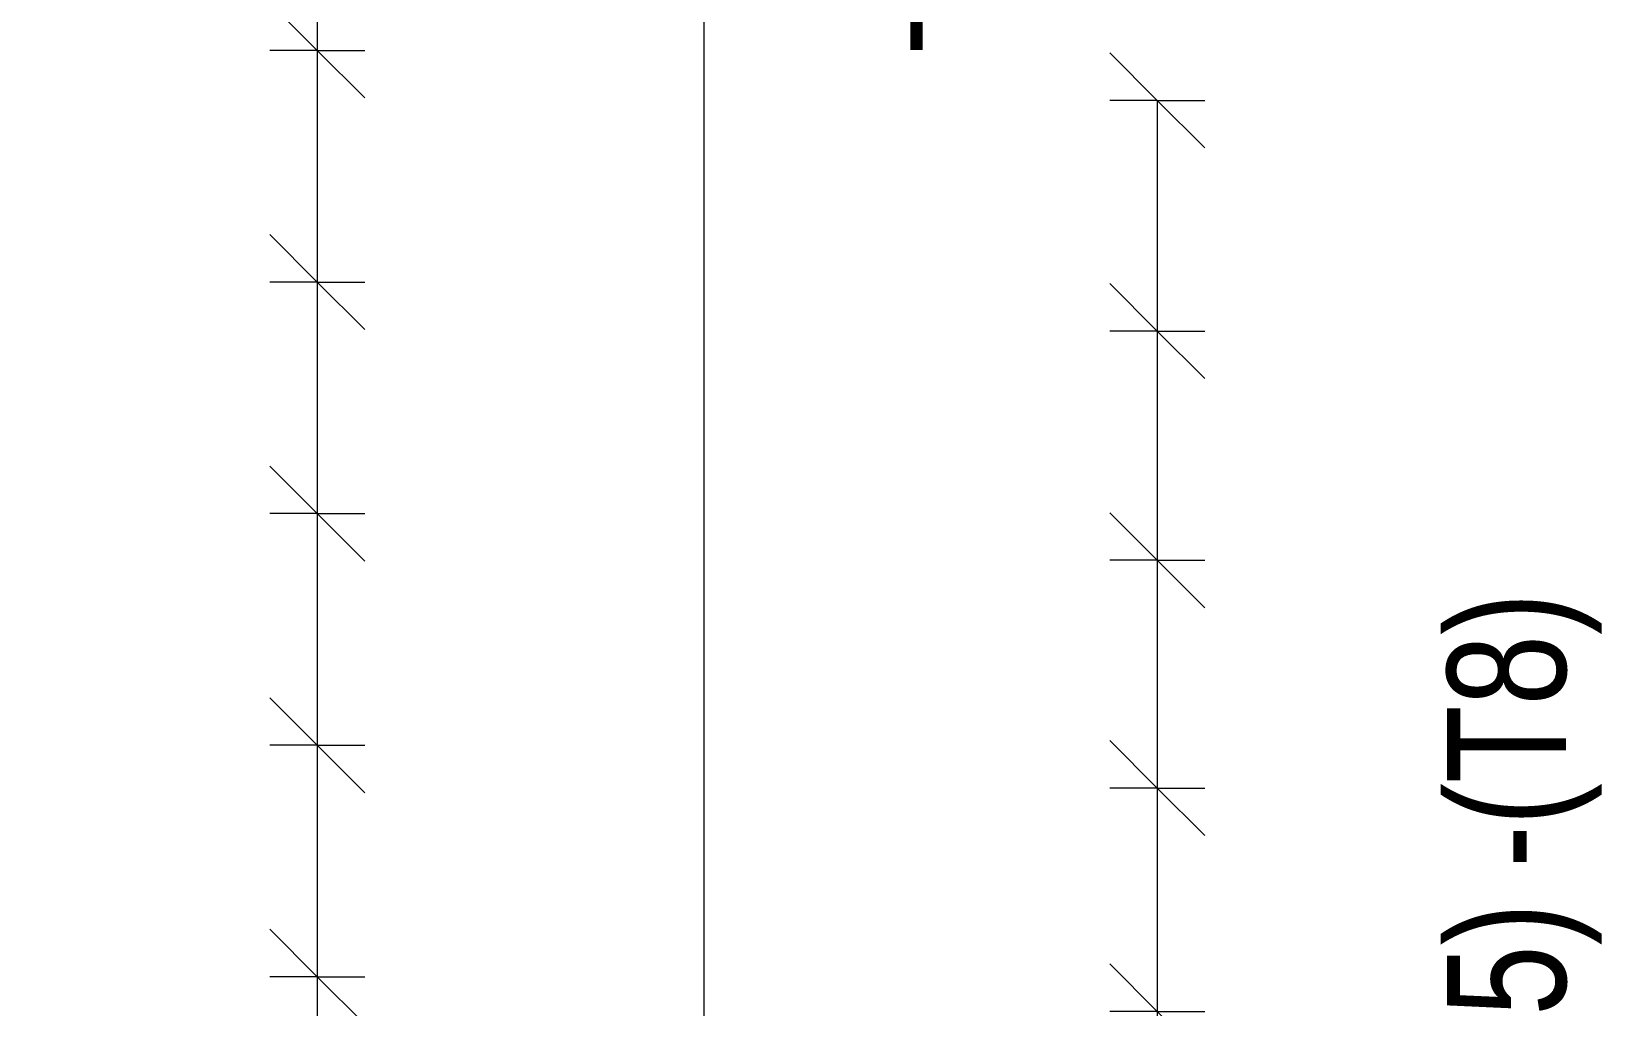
# Model space of a CAD drawing. Header units: millimetres. Extents: x -1228 to 17985, y -2296 to 18684.
# Drawn here: x -1228 to 94, y 1411 to 2232 of the extents above; entities that cross this region are included whole.
import ezdxf

# ---------------------------------------------------------------- set-up
doc = ezdxf.new("R2010")
doc.units = ezdxf.units.MM
for name, color, linetype, lineweight in [('A-ANNO-DIMS', 211, 'Continuous', 9), ('A-ANNO-DIMS-40', 211, 'Continuous', 9), ('S-RBAR-IDEN', 171, 'Continuous', 9)]:
    doc.layers.add(name, color=color, linetype=linetype, lineweight=lineweight)
doc.styles.add('Arial', font='arial.ttf', dxfattribs={"height": 95.24999999999991})
doc.styles.add('Nirmala UI Semilight', font='NirmalaS.ttf', dxfattribs={"width": 0.8, "height": 99.99999999999993})
doc.styles.add('Nirmala UI Semilight_1', font='NirmalaS.ttf', dxfattribs={"height": 99.99999999999999})
doc.dimstyles.new('Arrow_Filled_-_2_5_NI_UI', dxfattribs={"dimscale": 304.8, "dimtxt": 104.7363945578231, "dimasz": 0.2624671916010498, "dimexe": 0.1312335958005249, "dimexo": 0.0625, "dimgap": 0.1312335958005249, "dimtad": 1, "dimdec": 0, "dimzin": 0, "dimdsep": 46, "dimtxsty": 'Nirmala UI Semilight', "dimblk1": 'OBLIQUE', "dimblk2": 'OBLIQUE', "dimsah": 1, "dimcen": 0.09, "dimazin": 0, "dimtfac": 1, "dimtdec": 4, "dimtix": 1, "dimtmove": 0, "dimatfit": 3, "dimfxl": 0.1312335958005249, "dimfxlon": 1, "dimtvp": 1, "dimtolj": 1, "dimtzin": 0, "dimarcsym": 2})
doc.dimstyles.new('Arrow_Filled_-_2_5_NI_UI_1', dxfattribs={"dimscale": 304.8, "dimtxt": 104.7363945578231, "dimasz": 0.2624671916010498, "dimexe": 0.1312335958005249, "dimexo": 0.0625, "dimgap": 0.1312335958005249, "dimtad": 1, "dimdec": 0, "dimzin": 0, "dimdsep": 46, "dimtxsty": 'Arial', "dimblk1": 'OBLIQUE', "dimblk2": 'OBLIQUE', "dimsah": 1, "dimcen": 0.09, "dimazin": 0, "dimtfac": 1, "dimtdec": 4, "dimtix": 1, "dimtmove": 0, "dimatfit": 3, "dimfxl": 0.1312335958005249, "dimfxlon": 1, "dimtvp": 1, "dimtolj": 1, "dimtzin": 0, "dimarcsym": 2})
doc.dimstyles.new('Arrow_Filled_-_2_5_NI_UI_2', dxfattribs={"dimscale": 304.8, "dimtxt": 104.7363945578231, "dimasz": 0.2624671916010498, "dimexe": 0.1312335958005249, "dimexo": 0.0625, "dimgap": 0.1312335958005249, "dimtad": 1, "dimdec": 0, "dimzin": 0, "dimdsep": 46, "dimtxsty": 'Nirmala UI Semilight_1', "dimblk1": 'OBLIQUE', "dimblk2": 'OBLIQUE', "dimsah": 1, "dimcen": 0.09, "dimazin": 0, "dimtfac": 1, "dimtdec": 4, "dimtix": 1, "dimtmove": 0, "dimatfit": 3, "dimfxl": 0.1312335958005249, "dimfxlon": 1, "dimtvp": 1, "dimtolj": 1, "dimtzin": 0, "dimarcsym": 2})

# ---------------------------------------------------------------- blocks, each defined once
blk = doc.blocks.new('DIMBLOCK10-Elevation Front Copy 1')
at = {"layer": 'A-ANNO-DIMS-40'}
for p, q in [((-279.8039215718597, 2173.821333037183), (-319.8039215718597, 2213.821333037183)), ((-279.8039215718597, 2173.821333037182), (-319.8039215718597, 2173.821333037182)), ((-279.8039215718597, 2173.821333037183), (-279.8039215718597, 1979.496965249563)), ((-279.8039215718597, 2173.821333037183), (-239.8039215718598, 2133.821333037183)), ((-279.8039215718597, 2173.821333037182), (-239.8039215718597, 2173.821333037182)), ((-279.8039215718597, 1979.496965249563), (-319.8039215718597, 2019.496965249563)), ((-279.8039215718597, 1979.496965249562), (-319.8039215718597, 1979.496965249562)), ((-279.8039215718597, 1979.496965249563), (-239.8039215718598, 1939.496965249562)), ((-279.8039215718597, 1979.496965249562), (-239.8039215718597, 1979.496965249562))]:
    blk.add_line(p, q, dxfattribs=at)
blk = doc.blocks.new('_Oblique')
at = {"color": 0, "linetype": 'ByBlock', "lineweight": -2}
blk.add_line((-0.5, -0.5), (0.5, 0.5), dxfattribs=at)
blk = doc.blocks.new('DIMBLOCK11-Elevation Front Copy 1')
at = {"layer": 'A-ANNO-DIMS-40'}
for p, q in [((-279.8039215718597, 1979.496965249563), (-319.8039215718597, 2019.496965249563)), ((-279.8039215718597, 1979.496965249562), (-319.8039215718597, 1979.496965249562)), ((-279.8039215718597, 1979.496965249563), (-279.8039215718597, 1786.422597461941)), ((-279.8039215718597, 1979.496965249563), (-239.8039215718598, 1939.496965249562)), ((-279.8039215718597, 1979.496965249562), (-239.8039215718597, 1979.496965249562)), ((-279.8039215718597, 1786.422597461941), (-319.8039215718597, 1826.422597461941)), ((-279.8039215718597, 1786.422597461941), (-319.8039215718597, 1786.422597461941)), ((-279.8039215718597, 1786.422597461941), (-239.8039215718598, 1746.422597461941)), ((-279.8039215718597, 1786.422597461941), (-239.8039215718597, 1786.422597461941))]:
    blk.add_line(p, q, dxfattribs=at)
blk = doc.blocks.new('DIMBLOCK12-Elevation Front Copy 1')
at = {"layer": 'A-ANNO-DIMS-40'}
for p, q in [((-279.8039215718597, 1786.422597461941), (-319.8039215718597, 1826.422597461941)), ((-279.8039215718597, 1786.422597461941), (-319.8039215718597, 1786.422597461941)), ((-279.8039215718597, 1786.422597461941), (-279.8039215718597, 1594.598229674321)), ((-279.8039215718597, 1786.422597461941), (-239.8039215718598, 1746.422597461941)), ((-279.8039215718597, 1786.422597461941), (-239.8039215718597, 1786.422597461941)), ((-279.8039215718597, 1594.598229674321), (-319.8039215718597, 1634.598229674321)), ((-279.8039215718597, 1594.598229674321), (-319.8039215718597, 1594.598229674321)), ((-279.8039215718597, 1594.598229674321), (-239.8039215718598, 1554.598229674321)), ((-279.8039215718597, 1594.598229674321), (-239.8039215718597, 1594.598229674321))]:
    blk.add_line(p, q, dxfattribs=at)
blk = doc.blocks.new('DIMBLOCK13-Elevation Front Copy 1')
at = {"layer": 'A-ANNO-DIMS-40'}
for p, q in [((-279.8039215718597, 1594.598229674321), (-319.8039215718597, 1634.598229674321)), ((-279.8039215718597, 1594.598229674321), (-319.8039215718597, 1594.598229674321)), ((-279.8039215718597, 1594.598229674321), (-279.8039215718597, 1406.5238618867)), ((-279.8039215718597, 1594.598229674321), (-239.8039215718598, 1554.598229674321)), ((-279.8039215718597, 1594.598229674321), (-239.8039215718597, 1594.598229674321)), ((-279.8039215718597, 1406.5238618867), (-319.8039215718597, 1446.5238618867)), ((-279.8039215718597, 1406.5238618867), (-319.8039215718597, 1406.5238618867)), ((-279.8039215718597, 1406.5238618867), (-239.8039215718598, 1366.5238618867)), ((-279.8039215718597, 1406.5238618867), (-239.8039215718597, 1406.5238618867))]:
    blk.add_line(p, q, dxfattribs=at)
blk = doc.blocks.new('DIMBLOCK14-Elevation Front Copy 1')
at = {"layer": 'A-ANNO-DIMS-40'}
for p, q in [((-279.8039215718597, 1406.5238618867), (-319.8039215718597, 1446.5238618867)), ((-279.8039215718597, 1406.5238618867), (-319.8039215718597, 1406.5238618867)), ((-279.8039215718597, 1406.5238618867), (-279.8039215718597, 1214.69949409908)), ((-279.8039215718597, 1406.5238618867), (-239.8039215718598, 1366.5238618867)), ((-279.8039215718597, 1406.5238618867), (-239.8039215718597, 1406.5238618867)), ((-279.8039215718597, 1214.69949409908), (-319.8039215718597, 1254.69949409908)), ((-279.8039215718597, 1214.69949409908), (-319.8039215718597, 1214.69949409908)), ((-279.8039215718597, 1214.69949409908), (-239.8039215718598, 1174.69949409908)), ((-279.8039215718597, 1214.69949409908), (-239.8039215718597, 1214.69949409908))]:
    blk.add_line(p, q, dxfattribs=at)
blk = doc.blocks.new('DIMBLOCK24-Elevation Front Copy 1')
at = {"layer": 'A-ANNO-DIMS-40'}
for p, q in [((-279.8039215718597, 2173.821333037183), (-319.8039215718597, 2213.821333037183)), ((-279.8039215718597, 2173.821333037182), (-319.8039215718597, 2173.821333037182)), ((-279.8039215718597, 2173.821333037183), (-279.8039215718597, 1979.496965249563)), ((-279.8039215718597, 2173.821333037183), (-279.8039215718597, 1979.496965249563)), ((-279.8039215718597, 2173.821333037183), (-239.8039215718598, 2133.821333037183)), ((-279.8039215718597, 2173.821333037182), (-239.8039215718597, 2173.821333037182)), ((-279.8039215718597, 1979.496965249563), (-319.8039215718597, 2019.496965249563)), ((-279.8039215718597, 1979.496965249562), (-319.8039215718597, 1979.496965249562)), ((-279.8039215718597, 1979.496965249563), (-279.8039215718597, 1786.422597461941)), ((-279.8039215718597, 1979.496965249563), (-239.8039215718598, 1939.496965249562)), ((-279.8039215718597, 1979.496965249562), (-239.8039215718597, 1979.496965249562)), ((-279.8039215718597, 1786.422597461941), (-319.8039215718597, 1826.422597461941)), ((-279.8039215718597, 1786.422597461941), (-319.8039215718597, 1786.422597461941)), ((-279.8039215718597, 1786.422597461941), (-239.8039215718598, 1746.422597461941)), ((-279.8039215718597, 1786.422597461941), (-239.8039215718597, 1786.422597461941))]:
    blk.add_line(p, q, dxfattribs=at)
blk = doc.blocks.new('_None')
blk = doc.blocks.new('DIMBLOCK25-Elevation Front Copy 1')
at = {"layer": 'A-ANNO-DIMS-40'}
for p, q in [((-279.8039215718597, 1979.496965249563), (-319.8039215718597, 2019.496965249563)), ((-279.8039215718597, 1979.496965249562), (-319.8039215718597, 1979.496965249562)), ((-279.8039215718597, 1979.496965249563), (-279.8039215718597, 1786.422597461941)), ((-279.8039215718597, 1979.496965249563), (-279.8039215718597, 1786.422597461941)), ((-279.8039215718597, 1979.496965249563), (-239.8039215718598, 1939.496965249562)), ((-279.8039215718597, 1979.496965249562), (-239.8039215718597, 1979.496965249562)), ((-279.8039215718597, 1786.422597461941), (-319.8039215718597, 1826.422597461941)), ((-279.8039215718597, 1786.422597461941), (-319.8039215718597, 1786.422597461941)), ((-279.8039215718597, 1786.422597461941), (-279.8039215718597, 1594.598229674321)), ((-279.8039215718597, 1786.422597461941), (-239.8039215718598, 1746.422597461941)), ((-279.8039215718597, 1786.422597461941), (-239.8039215718597, 1786.422597461941)), ((-279.8039215718597, 1594.598229674321), (-319.8039215718597, 1634.598229674321)), ((-279.8039215718597, 1594.598229674321), (-319.8039215718597, 1594.598229674321)), ((-279.8039215718597, 1594.598229674321), (-239.8039215718598, 1554.598229674321)), ((-279.8039215718597, 1594.598229674321), (-239.8039215718597, 1594.598229674321))]:
    blk.add_line(p, q, dxfattribs=at)
blk = doc.blocks.new('DIMBLOCK26-Elevation Front Copy 1')
at = {"layer": 'A-ANNO-DIMS-40'}
for p, q in [((-279.8039215718597, 1786.422597461941), (-319.8039215718597, 1826.422597461941)), ((-279.8039215718597, 1786.422597461941), (-319.8039215718597, 1786.422597461941)), ((-279.8039215718597, 1786.422597461941), (-279.8039215718597, 1594.598229674321)), ((-279.8039215718597, 1786.422597461941), (-279.8039215718597, 1594.598229674321)), ((-279.8039215718597, 1786.422597461941), (-239.8039215718598, 1746.422597461941)), ((-279.8039215718597, 1786.422597461941), (-239.8039215718597, 1786.422597461941)), ((-279.8039215718597, 1594.598229674321), (-319.8039215718597, 1634.598229674321)), ((-279.8039215718597, 1594.598229674321), (-319.8039215718597, 1594.598229674321)), ((-279.8039215718597, 1594.598229674321), (-279.8039215718597, 1406.5238618867)), ((-279.8039215718597, 1594.598229674321), (-239.8039215718598, 1554.598229674321)), ((-279.8039215718597, 1594.598229674321), (-239.8039215718597, 1594.598229674321)), ((-279.8039215718597, 1406.5238618867), (-319.8039215718597, 1446.5238618867)), ((-279.8039215718597, 1406.5238618867), (-319.8039215718597, 1406.5238618867)), ((-279.8039215718597, 1406.5238618867), (-239.8039215718598, 1366.5238618867)), ((-279.8039215718597, 1406.5238618867), (-239.8039215718597, 1406.5238618867))]:
    blk.add_line(p, q, dxfattribs=at)
blk = doc.blocks.new('DIMBLOCK27-Elevation Front Copy 1')
at = {"layer": 'A-ANNO-DIMS-40'}
for p, q in [((-279.8039215718597, 1594.598229674321), (-319.8039215718597, 1634.598229674321)), ((-279.8039215718597, 1594.598229674321), (-319.8039215718597, 1594.598229674321)), ((-279.8039215718597, 1594.598229674321), (-279.8039215718597, 1406.5238618867)), ((-279.8039215718597, 1594.598229674321), (-279.8039215718597, 1406.5238618867)), ((-279.8039215718597, 1594.598229674321), (-239.8039215718598, 1554.598229674321)), ((-279.8039215718597, 1594.598229674321), (-239.8039215718597, 1594.598229674321)), ((-279.8039215718597, 1406.5238618867), (-319.8039215718597, 1446.5238618867)), ((-279.8039215718597, 1406.5238618867), (-319.8039215718597, 1406.5238618867)), ((-279.8039215718597, 1406.5238618867), (-279.8039215718597, 1214.69949409908)), ((-279.8039215718597, 1406.5238618867), (-239.8039215718598, 1366.5238618867)), ((-279.8039215718597, 1406.5238618867), (-239.8039215718597, 1406.5238618867)), ((-279.8039215718597, 1214.69949409908), (-319.8039215718597, 1254.69949409908)), ((-279.8039215718597, 1214.69949409908), (-319.8039215718597, 1214.69949409908)), ((-279.8039215718597, 1214.69949409908), (-239.8039215718598, 1174.69949409908)), ((-279.8039215718597, 1214.69949409908), (-239.8039215718597, 1214.69949409908))]:
    blk.add_line(p, q, dxfattribs=at)
blk = doc.blocks.new('DIMBLOCK28-Elevation Front Copy 1')
at = {"layer": 'A-ANNO-DIMS-40'}
for p, q in [((-279.8039215718597, 1406.5238618867), (-319.8039215718597, 1446.5238618867)), ((-279.8039215718597, 1406.5238618867), (-319.8039215718597, 1406.5238618867)), ((-279.8039215718597, 1406.5238618867), (-279.8039215718597, -511.7198159895046)), ((-279.8039215718597, 1406.5238618867), (-279.8039215718597, 1214.69949409908)), ((-279.8039215718597, 1406.5238618867), (-239.8039215718598, 1366.5238618867)), ((-279.8039215718597, 1406.5238618867), (-239.8039215718597, 1406.5238618867)), ((-279.8039215718597, 1214.69949409908), (-319.8039215718597, 1254.69949409908)), ((-279.8039215718597, 1214.69949409908), (-319.8039215718597, 1214.69949409908)), ((-279.8039215718597, 1214.69949409908), (-279.8039215718597, 1022.87512631146)), ((-279.8039215718597, 1214.69949409908), (-239.8039215718598, 1174.69949409908)), ((-279.8039215718597, 1214.69949409908), (-239.8039215718597, 1214.69949409908)), ((-279.8039215718597, 1022.87512631146), (-319.8039215718597, 1062.87512631146)), ((-279.8039215718597, 1022.875126311459), (-319.8039215718597, 1022.875126311459)), ((-279.8039215718597, 1022.87512631146), (-279.8039215718597, 831.0507585238387)), ((-279.8039215718597, 1022.87512631146), (-239.8039215718598, 982.87512631146)), ((-279.8039215718597, 1022.875126311459), (-239.8039215718597, 1022.875126311459)), ((-279.8039215718597, 831.0507585238387), (-319.8039215718597, 871.0507585238387)), ((-279.8039215718597, 831.0507585238387), (-319.8039215718597, 831.0507585238387)), ((-279.8039215718597, 831.0507585238387), (-279.8039215718597, 639.2263907362185)), ((-279.8039215718597, 831.0507585238387), (-239.8039215718598, 791.0507585238387)), ((-279.8039215718597, 831.0507585238387), (-239.8039215718597, 831.0507585238387)), ((-279.8039215718597, 639.2263907362185), (-319.8039215718597, 679.2263907362185)), ((-279.8039215718597, 639.2263907362183), (-319.8039215718597, 639.2263907362183)), ((-279.8039215718597, 639.2263907362185), (-279.8039215718597, 447.4020229485977)), ((-279.8039215718597, 639.2263907362185), (-239.8039215718598, 599.2263907362185)), ((-279.8039215718597, 639.2263907362183), (-239.8039215718597, 639.2263907362183)), ((-279.8039215718597, 447.4020229485977), (-319.8039215718597, 487.4020229485978)), ((-279.8039215718597, 447.4020229485974), (-319.8039215718597, 447.4020229485974)), ((-279.8039215718597, 447.4020229485977), (-279.8039215718597, 255.5776551609773)), ((-279.8039215718597, 447.4020229485977), (-239.8039215718598, 407.4020229485977)), ((-279.8039215718597, 447.4020229485974), (-239.8039215718597, 447.4020229485974)), ((-279.8039215718597, 255.5776551609773), (-319.8039215718597, 295.5776551609773)), ((-279.8039215718597, 255.577655160977), (-319.8039215718597, 255.577655160977)), ((-279.8039215718597, 255.5776551609773), (-279.8039215718597, 63.75328737335706)), ((-279.8039215718597, 255.5776551609773), (-239.8039215718598, 215.5776551609773)), ((-279.8039215718597, 255.577655160977), (-239.8039215718597, 255.577655160977)), ((-279.8039215718597, 63.75328737335706), (-319.8039215718597, 103.7532873733571)), ((-279.8039215718597, 63.75328737335679), (-319.8039215718597, 63.75328737335679)), ((-279.8039215718597, 63.75328737335706), (-279.8039215718597, -128.0710804142634)), ((-279.8039215718597, 63.75328737335706), (-239.8039215718598, 23.75328737335704)), ((-279.8039215718597, 63.75328737335679), (-239.8039215718597, 63.75328737335679)), ((-279.8039215718597, -128.0710804142634), (-319.8039215718597, -88.0710804142634)), ((-279.8039215718597, -128.0710804142637), (-319.8039215718597, -128.0710804142637)), ((-279.8039215718597, -128.0710804142634), (-279.8039215718597, -319.8954482018844)), ((-279.8039215718597, -128.0710804142634), (-239.8039215718598, -168.0710804142634)), ((-279.8039215718597, -128.0710804142637), (-239.8039215718597, -128.0710804142637)), ((-279.8039215718597, -319.8954482018844), (-319.8039215718597, -279.8954482018844)), ((-279.8039215718597, -319.8954482018847), (-319.8039215718597, -319.8954482018847)), ((-279.8039215718597, -319.8954482018844), (-279.8039215718597, -511.7198159895046)), ((-279.8039215718597, -319.8954482018844), (-239.8039215718598, -359.8954482018844)), ((-279.8039215718597, -319.8954482018847), (-239.8039215718597, -319.8954482018847)), ((-279.8039215718597, -511.7198159895046), (-319.8039215718597, -471.7198159895046)), ((-279.8039215718597, -511.7198159895049), (-319.8039215718597, -511.7198159895049)), ((-279.8039215718597, -511.7198159895046), (-239.8039215718598, -551.7198159895047)), ((-279.8039215718597, -511.7198159895049), (-239.8039215718597, -511.7198159895049))]:
    blk.add_line(p, q, dxfattribs=at)
blk = doc.blocks.new('DIMBLOCK91-Elevation Front Copy 1')
at = {"layer": 'A-ANNO-DIMS-40'}
for p, q in [((-987.29635723542, 2410.86363636327), (-1027.29635723542, 2450.863636363271)), ((-987.2963572354199, 2410.86363636327), (-1027.29635723542, 2410.86363636327)), ((-987.29635723542, 2410.86363636327), (-987.29635723542, 2215.81818181783)), ((-987.29635723542, 2410.86363636327), (-947.29635723542, 2370.86363636327)), ((-987.2963572354199, 2410.86363636327), (-947.2963572354199, 2410.86363636327)), ((-987.29635723542, 2215.81818181783), (-1027.29635723542, 2255.81818181783)), ((-987.2963572354199, 2215.81818181783), (-1027.29635723542, 2215.81818181783)), ((-987.29635723542, 2215.81818181783), (-947.29635723542, 2175.81818181783)), ((-987.2963572354199, 2215.81818181783), (-947.2963572354199, 2215.81818181783))]:
    blk.add_line(p, q, dxfattribs=at)
blk = doc.blocks.new('DIMBLOCK92-Elevation Front Copy 1')
at = {"layer": 'A-ANNO-DIMS-40'}
for p, q in [((-987.29635723542, 2215.81818181783), (-1027.29635723542, 2255.81818181783)), ((-987.2963572354199, 2215.81818181783), (-1027.29635723542, 2215.81818181783)), ((-987.29635723542, 2215.81818181783), (-987.29635723542, 2020.772727272388)), ((-987.29635723542, 2215.81818181783), (-947.29635723542, 2175.81818181783)), ((-987.2963572354199, 2215.81818181783), (-947.2963572354199, 2215.81818181783)), ((-987.29635723542, 2020.772727272388), (-1027.29635723542, 2060.772727272388)), ((-987.2963572354199, 2020.772727272388), (-1027.29635723542, 2020.772727272388)), ((-987.29635723542, 2020.772727272388), (-947.29635723542, 1980.772727272388)), ((-987.2963572354199, 2020.772727272388), (-947.2963572354199, 2020.772727272388))]:
    blk.add_line(p, q, dxfattribs=at)
blk = doc.blocks.new('DIMBLOCK93-Elevation Front Copy 1')
at = {"layer": 'A-ANNO-DIMS-40'}
for p, q in [((-987.29635723542, 2020.772727272388), (-1027.29635723542, 2060.772727272388)), ((-987.2963572354199, 2020.772727272388), (-1027.29635723542, 2020.772727272388)), ((-987.29635723542, 2020.772727272388), (-987.29635723542, 1825.727272726948)), ((-987.29635723542, 2020.772727272388), (-947.29635723542, 1980.772727272388)), ((-987.2963572354199, 2020.772727272388), (-947.2963572354199, 2020.772727272388)), ((-987.29635723542, 1825.727272726948), (-1027.29635723542, 1865.727272726948)), ((-987.2963572354199, 1825.727272726947), (-1027.29635723542, 1825.727272726947)), ((-987.29635723542, 1825.727272726948), (-947.29635723542, 1785.727272726948)), ((-987.2963572354199, 1825.727272726947), (-947.2963572354199, 1825.727272726947))]:
    blk.add_line(p, q, dxfattribs=at)
blk = doc.blocks.new('DIMBLOCK94-Elevation Front Copy 1')
at = {"layer": 'A-ANNO-DIMS-40'}
for p, q in [((-987.29635723542, 1825.727272726948), (-1027.29635723542, 1865.727272726948)), ((-987.2963572354199, 1825.727272726947), (-1027.29635723542, 1825.727272726947)), ((-987.29635723542, 1825.727272726948), (-987.29635723542, 1630.681818181505)), ((-987.29635723542, 1825.727272726948), (-947.29635723542, 1785.727272726948)), ((-987.2963572354199, 1825.727272726947), (-947.2963572354199, 1825.727272726947)), ((-987.29635723542, 1630.681818181505), (-1027.29635723542, 1670.681818181505)), ((-987.2963572354199, 1630.681818181505), (-1027.29635723542, 1630.681818181505)), ((-987.29635723542, 1630.681818181505), (-947.29635723542, 1590.681818181505)), ((-987.2963572354199, 1630.681818181505), (-947.2963572354199, 1630.681818181505))]:
    blk.add_line(p, q, dxfattribs=at)
blk = doc.blocks.new('DIMBLOCK95-Elevation Front Copy 1')
at = {"layer": 'A-ANNO-DIMS-40'}
for p, q in [((-987.29635723542, 1630.681818181505), (-1027.29635723542, 1670.681818181505)), ((-987.2963572354199, 1630.681818181505), (-1027.29635723542, 1630.681818181505)), ((-987.29635723542, 1630.681818181505), (-987.29635723542, 1435.636363636064)), ((-987.29635723542, 1630.681818181505), (-947.29635723542, 1590.681818181505)), ((-987.2963572354199, 1630.681818181505), (-947.2963572354199, 1630.681818181505)), ((-987.29635723542, 1435.636363636064), (-1027.29635723542, 1475.636363636064)), ((-987.2963572354199, 1435.636363636064), (-1027.29635723542, 1435.636363636064)), ((-987.29635723542, 1435.636363636064), (-947.29635723542, 1395.636363636064)), ((-987.2963572354199, 1435.636363636064), (-947.2963572354199, 1435.636363636064))]:
    blk.add_line(p, q, dxfattribs=at)
blk = doc.blocks.new('DIMBLOCK96-Elevation Front Copy 1')
at = {"layer": 'A-ANNO-DIMS-40'}
for p, q in [((-987.29635723542, 1435.636363636064), (-1027.29635723542, 1475.636363636064)), ((-987.2963572354199, 1435.636363636064), (-1027.29635723542, 1435.636363636064)), ((-987.29635723542, 1435.636363636064), (-987.29635723542, 1240.590909090623)), ((-987.29635723542, 1435.636363636064), (-947.29635723542, 1395.636363636064)), ((-987.2963572354199, 1435.636363636064), (-947.2963572354199, 1435.636363636064)), ((-987.29635723542, 1240.590909090623), (-1027.29635723542, 1280.590909090623)), ((-987.2963572354199, 1240.590909090623), (-1027.29635723542, 1240.590909090623)), ((-987.29635723542, 1240.590909090623), (-947.29635723542, 1200.590909090623)), ((-987.2963572354199, 1240.590909090623), (-947.2963572354199, 1240.590909090623))]:
    blk.add_line(p, q, dxfattribs=at)
blk = doc.blocks.new('DIMBLOCK110-Elevation Front Copy 1')
at = {"layer": 'A-ANNO-DIMS-40'}
for p, q in [((-987.29635723542, 2995.999999999594), (-1027.29635723542, 3035.999999999595)), ((-987.2963572354199, 2995.999999999594), (-1027.29635723542, 2995.999999999594)), ((-987.29635723542, 2995.999999999594), (-987.29635723542, -1295.000000000113)), ((-987.29635723542, 2995.999999999594), (-987.29635723542, 2800.954545454153)), ((-987.29635723542, 2995.999999999594), (-947.29635723542, 2955.999999999594)), ((-987.2963572354199, 2995.999999999594), (-947.2963572354199, 2995.999999999594)), ((-987.29635723542, 2800.954545454153), (-1027.29635723542, 2840.954545454153)), ((-987.2963572354199, 2800.954545454153), (-1027.29635723542, 2800.954545454153)), ((-987.29635723542, 2800.954545454153), (-987.29635723542, 2605.909090908712)), ((-987.29635723542, 2800.954545454153), (-947.29635723542, 2760.954545454153)), ((-987.2963572354199, 2800.954545454153), (-947.2963572354199, 2800.954545454153)), ((-987.29635723542, 2605.909090908712), (-1027.29635723542, 2645.909090908712)), ((-987.2963572354199, 2605.909090908711), (-1027.29635723542, 2605.909090908711)), ((-987.29635723542, 2605.909090908712), (-987.29635723542, 2410.86363636327)), ((-987.29635723542, 2605.909090908712), (-947.29635723542, 2565.909090908712)), ((-987.2963572354199, 2605.909090908711), (-947.2963572354199, 2605.909090908711)), ((-987.29635723542, 2410.86363636327), (-1027.29635723542, 2450.863636363271)), ((-987.2963572354199, 2410.86363636327), (-1027.29635723542, 2410.86363636327)), ((-987.29635723542, 2410.86363636327), (-987.29635723542, 2215.81818181783)), ((-987.29635723542, 2410.86363636327), (-947.29635723542, 2370.86363636327)), ((-987.2963572354199, 2410.86363636327), (-947.2963572354199, 2410.86363636327)), ((-987.29635723542, 2215.81818181783), (-1027.29635723542, 2255.81818181783)), ((-987.2963572354199, 2215.81818181783), (-1027.29635723542, 2215.81818181783)), ((-987.29635723542, 2215.81818181783), (-987.29635723542, 2020.772727272388)), ((-987.29635723542, 2215.81818181783), (-947.29635723542, 2175.81818181783)), ((-987.2963572354199, 2215.81818181783), (-947.2963572354199, 2215.81818181783)), ((-987.29635723542, 2020.772727272388), (-1027.29635723542, 2060.772727272388)), ((-987.2963572354199, 2020.772727272388), (-1027.29635723542, 2020.772727272388)), ((-987.29635723542, 2020.772727272388), (-987.29635723542, 1825.727272726948)), ((-987.29635723542, 2020.772727272388), (-947.29635723542, 1980.772727272388)), ((-987.2963572354199, 2020.772727272388), (-947.2963572354199, 2020.772727272388)), ((-987.29635723542, 1825.727272726948), (-1027.29635723542, 1865.727272726948)), ((-987.2963572354199, 1825.727272726947), (-1027.29635723542, 1825.727272726947)), ((-987.29635723542, 1825.727272726948), (-987.29635723542, 1630.681818181505)), ((-987.29635723542, 1825.727272726948), (-947.29635723542, 1785.727272726948)), ((-987.2963572354199, 1825.727272726947), (-947.2963572354199, 1825.727272726947)), ((-987.29635723542, 1630.681818181505), (-1027.29635723542, 1670.681818181505)), ((-987.2963572354199, 1630.681818181505), (-1027.29635723542, 1630.681818181505)), ((-987.29635723542, 1630.681818181505), (-987.29635723542, 1435.636363636064)), ((-987.29635723542, 1630.681818181505), (-947.29635723542, 1590.681818181505)), ((-987.2963572354199, 1630.681818181505), (-947.2963572354199, 1630.681818181505)), ((-987.29635723542, 1435.636363636064), (-1027.29635723542, 1475.636363636064)), ((-987.2963572354199, 1435.636363636064), (-1027.29635723542, 1435.636363636064)), ((-987.29635723542, 1435.636363636064), (-987.29635723542, 1240.590909090623)), ((-987.29635723542, 1435.636363636064), (-947.29635723542, 1395.636363636064)), ((-987.2963572354199, 1435.636363636064), (-947.2963572354199, 1435.636363636064)), ((-987.29635723542, 1240.590909090623), (-1027.29635723542, 1280.590909090623)), ((-987.2963572354199, 1240.590909090623), (-1027.29635723542, 1240.590909090623)), ((-987.29635723542, 1240.590909090623), (-987.29635723542, 1045.545454545182)), ((-987.29635723542, 1240.590909090623), (-947.29635723542, 1200.590909090623)), ((-987.2963572354199, 1240.590909090623), (-947.2963572354199, 1240.590909090623)), ((-987.29635723542, 1045.545454545182), (-1027.29635723542, 1085.545454545182)), ((-987.2963572354199, 1045.545454545181), (-1027.29635723542, 1045.545454545181)), ((-987.29635723542, 1045.545454545182), (-987.29635723542, 850.4999999997406)), ((-987.29635723542, 1045.545454545182), (-947.29635723542, 1005.545454545182)), ((-987.2963572354199, 1045.545454545181), (-947.2963572354199, 1045.545454545181)), ((-987.29635723542, 850.4999999997406), (-1027.29635723542, 890.4999999997406)), ((-987.2963572354199, 850.4999999997403), (-1027.29635723542, 850.4999999997403)), ((-987.29635723542, 850.4999999997406), (-987.29635723542, 655.4545454542993)), ((-987.29635723542, 850.4999999997406), (-947.29635723542, 810.4999999997406)), ((-987.2963572354199, 850.4999999997403), (-947.2963572354199, 850.4999999997403)), ((-987.29635723542, 655.4545454542993), (-1027.29635723542, 695.4545454542993)), ((-987.2963572354199, 655.454545454299), (-1027.29635723542, 655.454545454299)), ((-987.29635723542, 655.4545454542993), (-987.29635723542, 460.4090909088585)), ((-987.29635723542, 655.4545454542993), (-947.29635723542, 615.4545454542994)), ((-987.2963572354199, 655.454545454299), (-947.2963572354199, 655.454545454299)), ((-987.29635723542, 460.4090909088585), (-1027.29635723542, 500.4090909088586)), ((-987.2963572354199, 460.409090908858), (-1027.29635723542, 460.409090908858)), ((-987.29635723542, 460.4090909088585), (-987.29635723542, 265.3636363634167)), ((-987.29635723542, 460.4090909088585), (-947.29635723542, 420.4090909088584)), ((-987.2963572354199, 460.409090908858), (-947.2963572354199, 460.409090908858)), ((-987.29635723542, 265.3636363634167), (-1027.29635723542, 305.3636363634167)), ((-987.2963572354199, 265.3636363634167), (-1027.29635723542, 265.3636363634167)), ((-987.29635723542, 265.3636363634167), (-987.29635723542, 70.31818181797561)), ((-987.29635723542, 265.3636363634167), (-947.29635723542, 225.3636363634166)), ((-987.2963572354199, 265.3636363634167), (-947.2963572354199, 265.3636363634167)), ((-987.29635723542, 70.31818181797561), (-1027.29635723542, 110.3181818179756)), ((-987.2963572354199, 70.31818181797534), (-1027.29635723542, 70.31818181797534)), ((-987.29635723542, 70.31818181797561), (-987.29635723542, -124.7272727274657)), ((-987.29635723542, 70.31818181797561), (-947.29635723542, 30.3181818179756)), ((-987.2963572354199, 70.31818181797534), (-947.2963572354199, 70.31818181797534)), ((-987.29635723542, -124.7272727274657), (-1027.29635723542, -84.72727272746569)), ((-987.2963572354199, -124.727272727466), (-1027.29635723542, -124.727272727466)), ((-987.29635723542, -124.7272727274657), (-987.29635723542, -319.772727272907)), ((-987.29635723542, -124.7272727274657), (-947.29635723542, -164.7272727274657)), ((-987.2963572354199, -124.727272727466), (-947.2963572354199, -124.727272727466)), ((-987.29635723542, -319.772727272907), (-1027.29635723542, -279.772727272907)), ((-987.2963572354199, -319.7727272729073), (-1027.29635723542, -319.7727272729073)), ((-987.29635723542, -319.772727272907), (-987.29635723542, -514.8181818183485)), ((-987.29635723542, -319.772727272907), (-947.29635723542, -359.772727272907)), ((-987.2963572354199, -319.7727272729073), (-947.2963572354199, -319.7727272729073)), ((-987.29635723542, -514.8181818183485), (-1027.29635723542, -474.8181818183485)), ((-987.2963572354199, -514.8181818183485), (-1027.29635723542, -514.8181818183485)), ((-987.29635723542, -514.8181818183485), (-987.29635723542, -709.8636363637897)), ((-987.29635723542, -514.8181818183485), (-947.29635723542, -554.8181818183486)), ((-987.2963572354199, -514.8181818183485), (-947.2963572354199, -514.8181818183485)), ((-987.29635723542, -709.8636363637897), (-1027.29635723542, -669.8636363637897)), ((-987.2963572354199, -709.8636363637899), (-1027.29635723542, -709.8636363637899)), ((-987.29635723542, -709.8636363637897), (-987.29635723542, -904.9090909092305)), ((-987.29635723542, -709.8636363637897), (-947.29635723542, -749.8636363637897)), ((-987.2963572354199, -709.8636363637899), (-947.2963572354199, -709.8636363637899)), ((-987.29635723542, -904.9090909092305), (-1027.29635723542, -864.9090909092306)), ((-987.2963572354199, -904.9090909092307), (-1027.29635723542, -904.9090909092307)), ((-987.29635723542, -904.9090909092305), (-987.29635723542, -1099.954545454672)), ((-987.29635723542, -904.9090909092305), (-947.29635723542, -944.9090909092305)), ((-987.2963572354199, -904.9090909092307), (-947.2963572354199, -904.9090909092307)), ((-987.29635723542, -1099.954545454672), (-1027.29635723542, -1059.954545454672)), ((-987.2963572354199, -1099.954545454672), (-1027.29635723542, -1099.954545454672)), ((-987.29635723542, -1099.954545454672), (-987.29635723542, -1295.000000000113)), ((-987.29635723542, -1099.954545454672), (-947.29635723542, -1139.954545454672)), ((-987.2963572354199, -1099.954545454672), (-947.2963572354199, -1099.954545454672)), ((-987.29635723542, -1295.000000000113), (-1027.29635723542, -1255.000000000113)), ((-987.2963572354199, -1295.000000000113), (-1027.29635723542, -1295.000000000113)), ((-987.29635723542, -1295.000000000113), (-947.29635723542, -1335.000000000113)), ((-987.2963572354199, -1295.000000000113), (-947.2963572354199, -1295.000000000113))]:
    blk.add_line(p, q, dxfattribs=at)
blk = doc.blocks.new('DIMBLOCK112-Elevation Front Copy 1')
at = {"layer": 'A-ANNO-DIMS-40'}
for p, q in [((-661.4448997287525, 2289.999999999529), (-701.4448997287525, 2329.999999999529)), ((-661.4448997287525, 2289.999999999528), (-701.4448997287525, 2289.999999999528)), ((-661.4448997287525, -645.0000000001816), (-661.4448997287525, 2289.999999999529)), ((-661.4448997287525, 2289.999999999529), (-621.4448997287525, 2249.999999999528)), ((-661.4448997287525, 2289.999999999528), (-621.4448997287525, 2289.999999999528)), ((-661.4448997287525, -645.0000000001816), (-701.4448997287525, -605.0000000001816)), ((-661.4448997287525, -645.0000000001818), (-701.4448997287525, -645.0000000001818)), ((-661.4448997287525, -645.0000000001816), (-621.4448997287525, -685.0000000001816)), ((-661.4448997287525, -645.0000000001818), (-621.4448997287525, -645.0000000001818))]:
    blk.add_line(p, q, dxfattribs=at)
at = {"layer": 'A-ANNO-DIMS-40', "color": 0, "insert": (-831.9136690546646, 670.1561533701125), "char_height": 99.99999999999999, "width": 365.6252319109461, "attachment_point": 1, "rotation": 90, "line_spacing_factor": 1.142578849721707, "style": 'Nirmala UI Semilight_1'}
blk.add_mtext('2935', dxfattribs=at)

msp = doc.modelspace()

# ---------------------------------------------------------------- texts
at = {"layer": 'S-RBAR-IDEN', "insert": (-35.66374999108934, 1271.91820764075), "char_height": 99.99999999999993, "width": 564.3879999999995, "attachment_point": 1, "rotation": 90, "style": 'Nirmala UI Semilight'}
msp.add_mtext('-(15) -(T8)', dxfattribs=at)

# ---------------------------------------------------------------- dimensions: what is measured, and where the dimension line sits
at = {"layer": 'A-ANNO-DIMS'}
for base, p1, p2, text, dimstyle, override, picture, middle in [((-987.2963572354204, -1295.000000000114), (-947.2963572354199, 2995.999999999594), (-947.2963572354199, -1295.000000000113), '4291', 'Arrow_Filled_-_2_5_NI_UI', {"dimpost": '<>', "dimblk1": 'None', "dimblk2": 'None', "dimsah": 1, "dimfxl": 4290.999999999707}, 'DIMBLOCK110-Elevation Front Copy 1', (-1079.283805049156, 850.4999999997407)), ((-987.2963572354204, 2215.81818181783), (-947.2963572354199, 2410.86363636327), (-947.2963572354199, 2215.81818181783), ' ', 'Arrow_Filled_-_2_5_NI_UI', {"dimpost": '<>', "dimfxl": 195.0454545454409}, 'DIMBLOCK91-Elevation Front Copy 1', (-987.2963572354196, 2313.340909090551)), ((-987.2963572354204, 2020.772727272388), (-947.2963572354199, 2215.81818181783), (-947.2963572354199, 2020.772727272388), ' ', 'Arrow_Filled_-_2_5_NI_UI', {"dimpost": '<>', "dimfxl": 195.045454545442}, 'DIMBLOCK92-Elevation Front Copy 1', (-987.2963572354196, 2118.295454545109)), ((-279.8039215718599, 1979.496965249563), (-239.8039215718597, 2173.821333037182), (-239.8039215718597, 1979.496965249562), '194', 'Arrow_Filled_-_2_5_NI_UI_1', {"dimpost": '<>', "dimblk1": 'None', "dimblk2": 'None', "dimsah": 1, "dimfxl": 194.3243677876205}, 'DIMBLOCK24-Elevation Front Copy 1', (-368.4359989354263, 2076.659149143372)), ((-279.8039215718599, 1979.496965249563), (-239.8039215718597, 2173.821333037182), (-239.8039215718597, 1979.496965249562), ' ', 'Arrow_Filled_-_2_5_NI_UI_1', {"dimpost": '<>', "dimfxl": 194.3243677876205}, 'DIMBLOCK10-Elevation Front Copy 1', (-279.8039215718592, 2076.659149143372)), ((-987.2963572354204, 1825.727272726948), (-947.2963572354199, 2020.772727272388), (-947.2963572354199, 1825.727272726947), ' ', 'Arrow_Filled_-_2_5_NI_UI', {"dimpost": '<>', "dimfxl": 195.0454545454406}, 'DIMBLOCK93-Elevation Front Copy 1', (-987.2963572354196, 1923.249999999668)), ((-279.8039215718599, 1786.422597461942), (-239.8039215718597, 1979.496965249562), (-239.8039215718597, 1786.422597461941), '193', 'Arrow_Filled_-_2_5_NI_UI_1', {"dimpost": '<>', "dimblk1": 'None', "dimblk2": 'None', "dimsah": 1, "dimfxl": 193.0743677876208}, 'DIMBLOCK25-Elevation Front Copy 1', (-368.4684852930506, 1882.959781355752)), ((-279.8039215718599, 1786.422597461942), (-239.8039215718597, 1979.496965249562), (-239.8039215718597, 1786.422597461941), ' ', 'Arrow_Filled_-_2_5_NI_UI_1', {"dimpost": '<>', "dimfxl": 193.0743677876208}, 'DIMBLOCK11-Elevation Front Copy 1', (-279.8039215718593, 1882.959781355752)), ((-987.2963572354204, 1630.681818181506), (-947.2963572354199, 1825.727272726947), (-947.2963572354199, 1630.681818181505), ' ', 'Arrow_Filled_-_2_5_NI_UI', {"dimpost": '<>', "dimfxl": 195.045454545442}, 'DIMBLOCK94-Elevation Front Copy 1', (-987.2963572354197, 1728.204545454227)), ((-279.8039215718599, 1594.598229674322), (-239.8039215718597, 1786.422597461941), (-239.8039215718597, 1594.598229674321), '192', 'Arrow_Filled_-_2_5_NI_UI_1', {"dimpost": '<>', "dimblk1": 'None', "dimblk2": 'None', "dimsah": 1, "dimfxl": 191.8243677876201}, 'DIMBLOCK26-Elevation Front Copy 1', (-368.4359989354264, 1690.510413568131)), ((-279.8039215718599, 1594.598229674322), (-239.8039215718597, 1786.422597461941), (-239.8039215718597, 1594.598229674321), ' ', 'Arrow_Filled_-_2_5_NI_UI_1', {"dimpost": '<>', "dimfxl": 191.8243677876201}, 'DIMBLOCK12-Elevation Front Copy 1', (-279.8039215718593, 1690.510413568131)), ((-987.2963572354204, 1435.636363636065), (-947.2963572354199, 1630.681818181505), (-947.2963572354199, 1435.636363636064), ' ', 'Arrow_Filled_-_2_5_NI_UI', {"dimpost": '<>', "dimfxl": 195.0454545454406}, 'DIMBLOCK95-Elevation Front Copy 1', (-987.2963572354197, 1533.159090908785)), ((-279.8039215718599, 1406.523861886701), (-239.8039215718597, 1594.598229674321), (-239.8039215718597, 1406.5238618867), '188', 'Arrow_Filled_-_2_5_NI_UI_1', {"dimpost": '<>', "dimblk1": 'None', "dimblk2": 'None', "dimsah": 1, "dimfxl": 188.0743677876205}, 'DIMBLOCK27-Elevation Front Copy 1', (-368.4359989354264, 1500.561045780511)), ((-279.8039215718599, 1406.523861886701), (-239.8039215718597, 1594.598229674321), (-239.8039215718597, 1406.5238618867), ' ', 'Arrow_Filled_-_2_5_NI_UI_1', {"dimpost": '<>', "dimfxl": 188.0743677876205}, 'DIMBLOCK13-Elevation Front Copy 1', (-279.8039215718594, 1500.561045780511)), ((-987.2963572354204, 1240.590909090623), (-947.2963572354199, 1435.636363636064), (-947.2963572354199, 1240.590909090623), ' ', 'Arrow_Filled_-_2_5_NI_UI', {"dimpost": '<>', "dimfxl": 195.0454545454413}, 'DIMBLOCK96-Elevation Front Copy 1', (-987.2963572354198, 1338.113636363344)), ((-279.8039215718599, -511.7198159895052), (-239.8039215718597, 1406.5238618867), (-239.8039215718597, -511.7198159895049), '1918', 'Arrow_Filled_-_2_5_NI_UI_1', {"dimpost": '<>', "dimblk1": 'None', "dimblk2": 'None', "dimsah": 1, "dimfxl": 1918.243677876205}, 'DIMBLOCK28-Elevation Front Copy 1', (-368.4359989354269, 447.4020229485978)), ((-279.8039215718599, 1214.69949409908), (-239.8039215718597, 1406.5238618867), (-239.8039215718597, 1214.69949409908), ' ', 'Arrow_Filled_-_2_5_NI_UI_1', {"dimpost": '<>', "dimfxl": 191.8243677876208}, 'DIMBLOCK14-Elevation Front Copy 1', (-279.8039215718595, 1310.61167799289))]:
    dim = msp.add_linear_dim(base=base, p1=p1, p2=p2, angle=89.99999999999991, text=text, dimstyle=dimstyle, override=override, dxfattribs=at)
    dim.commit()
    dim.dimension.update_dxf_attribs({"geometry": picture, "text_midpoint": middle})
dim = msp.add_linear_dim(base=(-661.4448997287527, 2289.999999999529), p1=(-621.4448997287525, -645.0000000001818), p2=(-621.4448997287525, 2289.999999999528), angle=89.99999999999991, dimstyle='Arrow_Filled_-_2_5_NI_UI_2', override={"dimpost": '<>', "dimfxl": 2934.99999999971}, dxfattribs=at)
dim.commit()
dim.dimension.update_dxf_attribs({"geometry": 'DIMBLOCK112-Elevation Front Copy 1', "text_midpoint": (-753.1534075139765, 822.4999999996735)})

# ---------------------------------------------------------------- next in the draw order: texts
at = {"layer": 'S-RBAR-IDEN', "char_height": 95.24999999999991, "width": 990.8857499999991, "attachment_point": 1, "rotation": 90, "style": 'Arial', "bg_fill": 3, "box_fill_scale": 1.25, "bg_fill_color": 256, "bg_fill_true_color": 13158600, "bg_fill_transparency": 0}
for s, insert in [('T8 @100 mm', (-487.8270612085437, 2213.385664355439)), ('T8 @200 mm', (-1204.242775361436, 457.7306874176238)), ('T8 @200 mm', (-483.9327824492061, 440.569196333726))]:
    msp.add_mtext(s, dxfattribs=dict(at, insert=insert))

doc.saveas('drawing.dxf')
